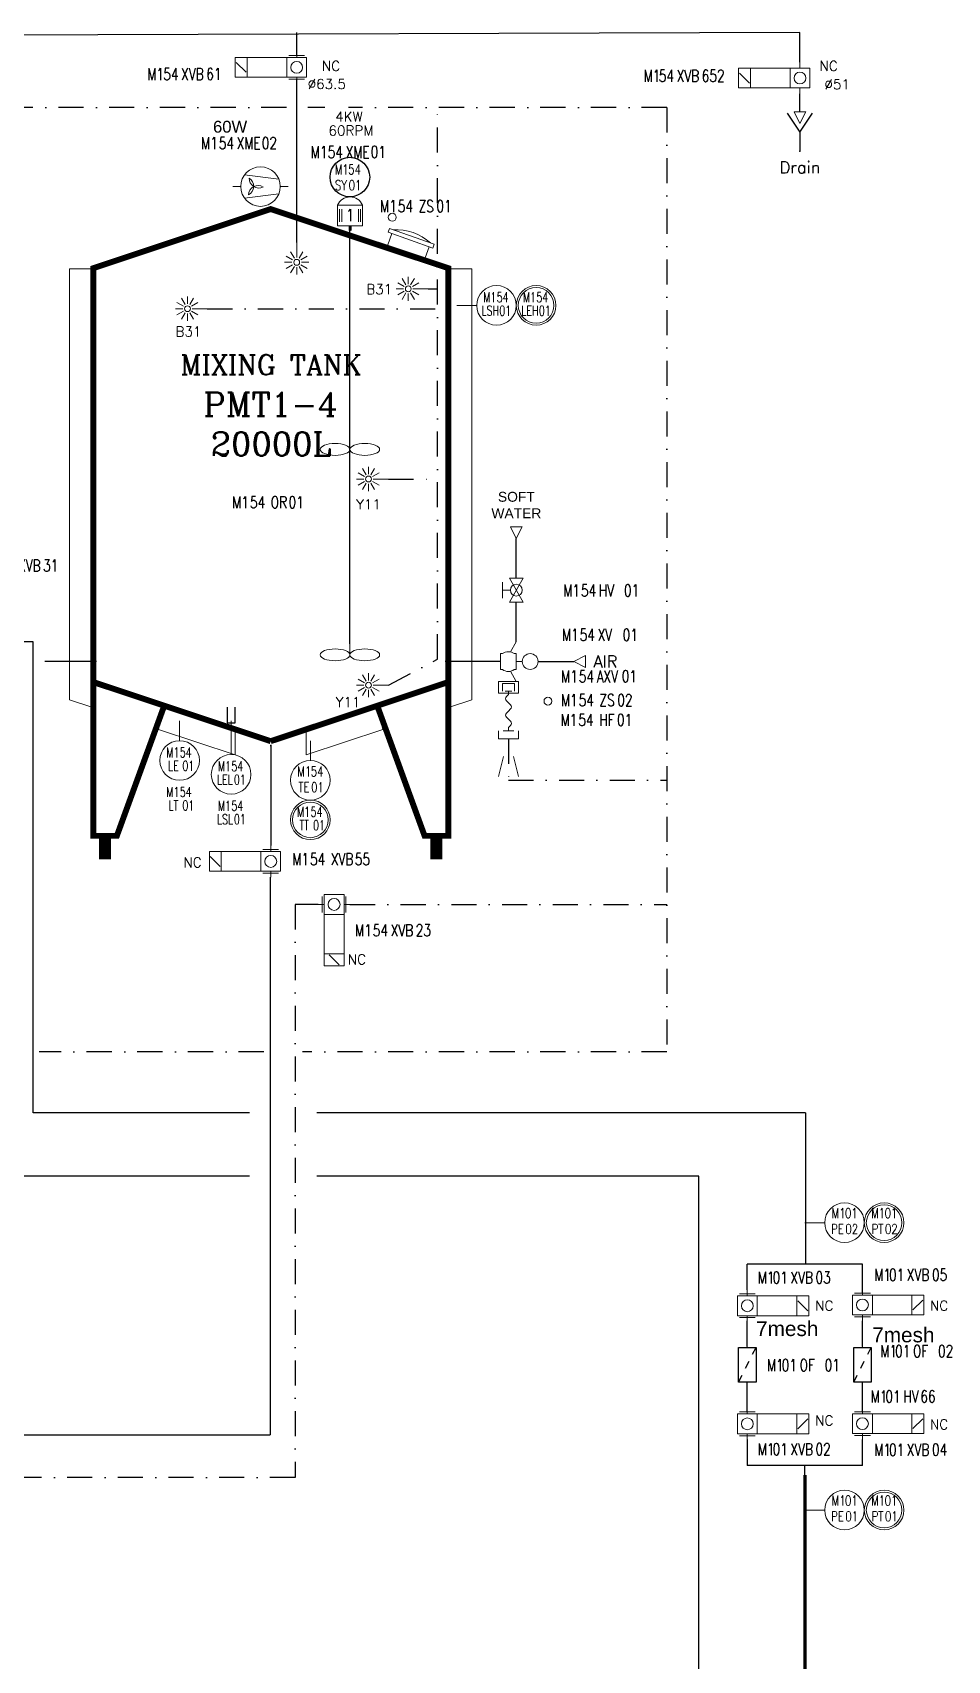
# Model space of a CAD drawing. Header units: inches. Extents: x 10153 to 11620, y 22178 to 23140.
# Drawn here: x 11130.3 to 11361.2, y 22624.1 to 23035.4 of the extents above; entities that cross this region are included whole.
import ezdxf
from ezdxf.enums import TextEntityAlignment as Align

# ---------------------------------------------------------------- set-up
doc = ezdxf.new("R2010")
doc.units = ezdxf.units.IN
doc.header["$MEASUREMENT"] = 0
doc.linetypes.add('DASHDOT2', pattern=[12.7, 6.35, -3.175, 0, -3.175])
doc.linetypes.add('DASHED2', pattern=[9.525, 6.35, -3.175])
for name, color, linetype in [('14 Pipe Water Cold', 142, 'Continuous'), ('CUVERIE', 7, 'Continuous'), ('DIAMETRE', 7, 'Continuous'), ('MATERIEL-DIVERS', 7, 'Continuous'), ('POMPES-PROCESS', 7, 'Continuous'), ('REPERES', 7, 'Continuous'), ('techn-data', 7, 'Continuous'), ('TEXTE', 7, 'Continuous'), ('TEXTES', 7, 'Continuous'), ('TUYAUTERIE-AIR INSTRUMENT', 3, 'Continuous'), ('TUYAUTERIE-EAU', 5, 'Continuous'), ('TUYAUTERIE-EGOUT', 32, 'Continuous'), ('TUYAUTERIE-NEP', 4, 'DASHDOT2'), ('TXT_FR', 7, 'Continuous'), ('VANNES', 7, 'Continuous')]:
    doc.layers.add(name, color=color, linetype=linetype)
for name, color, linetype, lineweight in [('19 Pipe Process', 30, 'Continuous', 30), ('31 Equipment', 7, 'Continuous', 9), ('33 Instruments Labels', 7, 'Continuous', 9), ('43 TXT English', 7, 'Continuous', 9), ('61 Revision Cloud', 1, 'Continuous', 9), ('Pipe-process', 30, 'Continuous', 70), ('楼板负筋文字', 7, 'Continuous', 18)]:
    doc.layers.add(name, color=color, linetype=linetype, lineweight=lineweight)
doc.layers.get('REPERES').off()
doc.styles.add('ROMANC', font='romanc')
doc.styles.add('ROMANS', font='ROMANS.SHX')
doc.styles.add('ROMANT', font='romant')
doc.styles.get("Standard").update_dxf_attribs({"font": 'arial.ttf'})
doc.dimstyles.get("Standard").update_dxf_attribs({"dimtxt": 0.18, "dimasz": 0.18, "dimexe": 0.18, "dimexo": 0.0625, "dimgap": 0.09, "dimtad": 0, "dimtih": 1, "dimtoh": 1, "dimdec": 4, "dimzin": 0, "dimdsep": 46, "dimtxsty": 'Standard', "dimcen": 0.09, "dimadec": 0, "dimazin": 0, "dimtfac": 1, "dimtdec": 4, "dimtofl": 0, "dimtmove": 0, "dimatfit": 3, "dimfxl": 0, "dimtolj": 1, "dimtzin": 0, "dimarcsym": 0})

# ---------------------------------------------------------------- blocks, each defined once
blk = doc.blocks.new('APV-TNK-GEN-11')
at = {"layer": '31 Equipment', "color": 7}
for points, const_width in [([(-14.94, 21.58), (-21.58, 3.32), (-24.9, 3.32), (-24.9, 83), (0, 91.3), (24.9, 83), (24.9, 3.32), (21.58, 3.32), (14.94, 21.58)], 0.83), ([(-24.9, 24.9), (0, 16.6)], 0.83), ([(24.9, 24.9), (0, 16.6)], 0.83), ([(-23.24, 3.32), (-23.24, 0)], 1.66), ([(23.24, 3.32), (23.24, 0)], 1.66)]:
    blk.add_lwpolyline(points, dxfattribs=dict(at, const_width=const_width))
at = {"layer": '31 Equipment', "ltscale": 38}
blk.add_point((0, 16), dxfattribs=at)
blk = doc.blocks.new('APV-TNK-INSULAT-12')
at = {"layer": '31 Equipment', "color": 7}
for p, q in [((-24.95, 67), (-28.22, 67)), ((-28.22, 67), (-28.22, 6.51)), ((24.95, 67), (28.22, 67)), ((28.22, 67), (28.22, 6.51)), ((-28.22, 6.51), (-24.95, 5.42)), ((28.22, 6.51), (24.95, 5.42)), ((-15.74, 2.35), (-4.98, -1.24)), ((15.74, 2.35), (4.98, -1.24)), ((-4.98, -1.24), (-4.98, 2.26)), ((4.98, -1.24), (4.98, 2.26))]:
    blk.add_line(p, q, dxfattribs=at)
at = {"layer": '31 Equipment'}
for p, q in [((-24.95, 5.42), (-24.95, 67)), ((24.95, 5.42), (24.95, 67)), ((-15.74, 2.35), (-14.94, 5.58)), ((-14.94, 5.58), (-4.98, 2.26)), ((14.94, 5.58), (4.98, 2.26)), ((15.74, 2.35), (14.94, 5.58))]:
    blk.add_line(p, q, dxfattribs=at)
at = {"layer": '31 Equipment', "ltscale": 38}
blk.add_point((0, 0), dxfattribs=at)
blk = doc.blocks.new('APV-INS-M-L-LE1')
at = {"layer": '31 Equipment', "color": 7}
blk.add_line((0, -5), (0, -10), dxfattribs=at)
blk.add_circle((0, 0), 5, dxfattribs=at)
blk = doc.blocks.new('APV-INS-F-L-LS')
at = {"layer": '31 Equipment'}
for radius in [5, 4.5]:
    blk.add_circle((0, 0), radius, dxfattribs=at)
at = {"layer": '33 Instruments Labels', "style": 'ROMANS', "width": 0.8}
blk.add_attdef('LS?', text='', height=3, dxfattribs=at).set_placement((0, 0), align=Align.MIDDLE)
blk = doc.blocks.new('APV-TNK-ACC-MANHOLE-1')
at = {"layer": '31 Equipment'}
for p, q in [((-6, 3), (-6, 4)), ((-6, 4), (6, 4)), ((-6, 3), (6, 3)), ((-5, 0), (-5, 3)), ((5, 3), (5, 0)), ((6, 3), (6, 4))]:
    blk.add_line(p, q, dxfattribs=at)
blk.add_arc((0, -8), 13, 67.3801, 112.6199, dxfattribs=at)
blk = doc.blocks.new('APV-INS-POS-GEN-1')
at = {"layer": '31 Equipment', "color": 5}
blk.add_circle((0, 0), 1, dxfattribs=at)
blk = doc.blocks.new('APV-FTG-CONX-QUICK-1')
at = {"layer": '31 Equipment'}
for p, q in [((-0.5, 2.5), (2.5, 2.5)), ((-0.5, -2.5), (-0.5, 2.5)), ((0, 1.5), (2, 1.5)), ((0, 0.83), (0, -0.83)), ((2, 1.5), (2, -1.5)), ((2.5, 2.5), (2.5, -2.5)), ((2.5, -2.5), (-0.5, -2.5)), ((0, -0.83), (0, -0.83)), ((2, -1.5), (0, -1.5))]:
    blk.add_line(p, q, dxfattribs=at)
blk = doc.blocks.new('APV-FTG-CONX-HOSE-1')
at = {"layer": '31 Equipment'}
for p, q in [((-4.17, 0), (-5, 0)), ((4.17, 0), (5, 0))]:
    blk.add_line(p, q, dxfattribs=at)
for points in [[(-4.17, 0), (-3.63, 0.5), (-3.42, 0.71), (-3.13, 0.79), (-2.83, 0.71), (-2.58, 0.5), (-1.54, -0.5), (-1.33, -0.71), (-1.04, -0.79), (-0.75, -0.71), (-0.5, -0.5), (0, 0)], [(0, 0), (0.54, 0.5), (0.75, 0.71), (1.04, 0.79), (1.33, 0.71), (1.58, 0.5), (2.62, -0.5), (2.83, -0.71), (3.12, -0.79), (3.42, -0.71), (3.67, -0.5), (4.17, 0)]]:
    blk.add_lwpolyline(points, dxfattribs=at)
blk = doc.blocks.new('APV-FTG-CONX-SCREWED-1')
at = {"layer": '31 Equipment'}
for p, q in [((0, 2.5), (2, 2.5)), ((0, 1.33), (0, -1.33)), ((2, 2.5), (2, -2.5)), ((0, -1.33), (0, -1.33)), ((2, -2.5), (0, -2.5))]:
    blk.add_line(p, q, dxfattribs=at)
blk = doc.blocks.new('APV-FCE-GEN-REDCON-1')
at = {"layer": '31 Equipment', "color": 7}
for p, q in [((-2.5, 2.5), (2.5, 1.25)), ((2.5, 1.25), (2.5, 1.25)), ((2.5, -1.25), (-2.5, -2.5))]:
    blk.add_line(p, q, dxfattribs=at)
blk = doc.blocks.new('APV-SIGN-ARW-FLOW-1')
at = {"layer": '31 Equipment'}
for p, q in [((-1.5, -1.5), (-1.5, 1.5)), ((-1.5, 1.5), (1.5, 0)), ((1.5, 0), (-1.5, -1.5))]:
    blk.add_line(p, q, dxfattribs=at)
blk = doc.blocks.new('APV-TNK-ACC-AGIT-1')
at = {"layer": '31 Equipment'}
blk.add_line((0, 0), (0, -8), dxfattribs=at)
for centre in [(-2.5, -8), (2.5, -8)]:
    blk.add_ellipse(centre, major_axis=(-2.5, 0), ratio=0.4, dxfattribs=at)
blk = doc.blocks.new('APV-TNK-ACC-MOT-1')
at = {"layer": '31 Equipment', "color": 7}
for p, q in [((3.15, 6.4), (-3.15, 6.4)), ((-3.15, 6.4), (-3.15, 1.15)), ((-2.64, 5.35), (-2.64, 2.2)), ((-2.1, 5.35), (-2.1, 2.2)), ((2.1, 5.35), (2.1, 2.2)), ((2.66, 5.35), (2.66, 2.2)), ((3.15, 1.15), (3.15, 6.4)), ((-3.15, 1.15), (3.15, 1.15))]:
    blk.add_line(p, q, dxfattribs=at)
blk.add_arc((0, 5.09), 3.41, 22.6199, 157.3801, dxfattribs=at)
at = {"layer": '31 Equipment', "ltscale": 38}
blk.add_point((0, 0), dxfattribs=at)
at = {"layer": '31 Equipment', "color": 7}
blk.add_trace([(-0.39, 0), (0.39, 0), (-0.39, 1.15), (0.39, 1.15)], dxfattribs=at)
at = {"layer": '31 Equipment', "style": 'ROMANT', "width": 0.8}
blk.add_text('1', height=3, dxfattribs=at).set_placement((0, 3.89), align=Align.MIDDLE)
blk = doc.blocks.new('INSTR-M-L-SY')
at = {"layer": 'MATERIEL-DIVERS', "color": 7}
blk.add_circle((0, 0), 5, dxfattribs=at)
blk = doc.blocks.new('APV-VLV-BFLY-SVS-3')
at = {"layer": '31 Equipment', "ltscale": 38}
for p, q in [((1.25, 15.25), (-1.25, 12.75)), ((-2.5, 0), (-4, 0)), ((2.5, 2.5), (-2.5, 2.5)), ((-2.5, 2.5), (-2.5, -2.5)), ((2.5, -2.5), (2.5, 2.5)), ((2.5, 0), (4, 0)), ((-2.5, -2.5), (2.5, -2.5))]:
    blk.add_line(p, q, dxfattribs=at)
at = {"layer": '31 Equipment'}
for p, q in [((-3, 2), (-3, -2)), ((3, -2), (3, 2))]:
    blk.add_line(p, q, dxfattribs=at)
at = {"layer": '31 Equipment', "ltscale": 38}
for points in [[(-2.5, 12.5), (2.5, 12.5), (2.5, 15.5), (-2.5, 15.5)], [(-2.5, 2.5), (2.5, 2.5), (2.5, 12.5), (-2.5, 12.5)]]:
    blk.add_lwpolyline(points, close=True, dxfattribs=at)
blk.add_circle((0, 0), 1.5, dxfattribs=at)
blk = doc.blocks.new('APV-TNK-ACC-SPRAYBALL-1')
at = {"layer": '31 Equipment'}
for p, q in [((0, -3.81), (0, 0)), ((-1.03, -4.4), (-2.65, -3.47)), ((-0.6, -3.97), (-1.53, -2.35)), ((0.6, -3.97), (1.53, -2.35)), ((1.03, -4.4), (2.65, -3.47)), ((-1.19, -5), (-3.05, -5)), ((-1.03, -5.6), (-2.65, -6.53)), ((-0.6, -6.03), (-1.53, -7.65)), ((0, -6.19), (0, -8.05)), ((0.6, -6.03), (1.53, -7.65)), ((1.03, -5.6), (2.65, -6.53)), ((1.19, -5), (3.05, -5))]:
    blk.add_line(p, q, dxfattribs=at)
blk.add_circle((0, -5), 0.738, dxfattribs=at)
blk = doc.blocks.new('PSTR')
at = {"color": 7}
for p, q in [((3, 1.5), (-3, 1.5)), ((-3, 1.5), (-3, -1.5)), ((-0.6, -0.3), (0.6, 0.3)), ((1.8, 0.9), (3, 1.5)), ((3, -1.5), (3, 1.5)), ((-3, -1.5), (-1.8, -0.9)), ((-3, -1.5), (3, -1.5))]:
    blk.add_line(p, q, dxfattribs=at)
at = {"color": 7, "extrusion": (-1, 0, 0)}
blk.add_point((-3, 0), dxfattribs=at)
at = {"color": 7, "extrusion": (1, 0, 0)}
blk.add_point((3, 0), dxfattribs=at)
blk = doc.blocks.new('APV-INS-M-L-PE')
at = {"layer": '31 Equipment', "color": 7}
blk.add_line((0, -5), (0, -10), dxfattribs=at)
blk.add_circle((0, 0), 5, dxfattribs=at)
at = {"layer": '33 Instruments Labels', "style": 'ROMANS', "width": 0.8, "flags": 8}
blk.add_attdef('PE', text='', height=3, dxfattribs=at).set_placement((0, 0), align=Align.MIDDLE)
blk = doc.blocks.new('APV-INS-F-L-PT')
at = {"layer": '31 Equipment'}
for radius in [5, 4.5]:
    blk.add_circle((0, 0), radius, dxfattribs=at)
blk = doc.blocks.new('REPINS2')
at = {"layer": 'TEXTES', "style": 'ROMANS', "width": 0.7}
for tag, p in [('ZONE', (-3.35, 0.8)), ('SOUSZONE', (0.05, 0.8)), ('NUM', (0.7, -2.6))]:
    blk.add_attdef(tag, p, '', height=2.5, dxfattribs=at)
blk.add_attdef('ELEMENT', text='', height=2.5, dxfattribs=at).set_placement((-1.56, -2.59), align=Align.CENTER)
blk = doc.blocks.new('REPNORM')
at = {"layer": 'TEXTES', "style": 'ROMANS', "width": 0.75}
for tag, p in [('ZONE', (-9.75, -1.25)), ('SOUSZONE', (-5.25, -1.25)), ('ELEMENT', (0, -1.25)), ('NUM', (4.5, -1.25))]:
    blk.add_attdef(tag, p, '', height=3, dxfattribs=at)
blk = doc.blocks.new('REPNORM1')
at = {"layer": 'TEXTES', "style": 'ROMANS', "width": 0.75}
for tag, p in [('ZONE', (-9.75, -1.25)), ('SOUSZONE', (-5.25, -1.25)), ('ELEMENT', (-0.75, -1.25)), ('NUM', (5.59, -1.22))]:
    blk.add_attdef(tag, p, '', height=3, dxfattribs=at)
blk = doc.blocks.new('APV-INS-M-L-LE2')
at = {"layer": '31 Equipment', "color": 7}
blk.add_line((5, 0), (13, 0), dxfattribs=at)
at = {"layer": '31 Equipment', "lineweight": 25}
blk.add_lwpolyline([(17, 1), (13, 1), (13, 0), (13, -1), (17, -1)], dxfattribs=at)
at = {"layer": '31 Equipment', "color": 7}
blk.add_circle((0, 0), 5, dxfattribs=at)
at = {"layer": '33 Instruments Labels', "style": 'ROMANS', "width": 0.8}
blk.add_attdef('LE?', text='', height=3, dxfattribs=at).set_placement((0, 0), align=Align.MIDDLE)
blk = doc.blocks.new('APV-INS-M-L-TE')
at = {"layer": '31 Equipment', "color": 7}
blk.add_line((0, -5), (0, -10), dxfattribs=at)
blk.add_circle((0, 0), 5, dxfattribs=at)
at = {"layer": '33 Instruments Labels', "style": 'ROMANS', "width": 0.8, "flags": 8}
blk.add_attdef('TE', text='', height=3, dxfattribs=at).set_placement((0, 0), align=Align.MIDDLE)
blk = doc.blocks.new('APV-INS-F-L-TT')
at = {"layer": '31 Equipment'}
for radius in [5, 4.5]:
    blk.add_circle((0, 0), radius, dxfattribs=at)
blk = doc.blocks.new('REPINS')
at = {"layer": 'TEXTES', "style": 'ROMANS', "width": 0.75}
for tag, p in [('ZONE', (-3.3, 1)), ('SOUSZONE', (0.1, 1)), ('NUM', (0.2, -3))]:
    blk.add_attdef(tag, p, '', height=2.5, dxfattribs=at)
blk.add_attdef('ELEMENT', text='', height=2.5, dxfattribs=at).set_placement((-0.2, -3), align=Align.RIGHT)
blk = doc.blocks.new('APV-PMP-GEN-FAN-1')
at = {"layer": '31 Equipment', "ltscale": 38}
for p, q in [((-5, 0), (-7, 0)), ((5, 0), (7, 0))]:
    blk.add_line(p, q, dxfattribs=at)
at = {"layer": '31 Equipment', "color": 7}
for p, q in [((4.62, 1.91), (-4.01, 2.99)), ((-3.44, 2.92), (-3.44, 2.92)), ((-4.03, -2.96), (4.65, -1.85))]:
    blk.add_line(p, q, dxfattribs=at)
blk.add_circle((0, 0), 5, dxfattribs=at)
for centre, radius, start, end in [((-4.14, 0.04), 2.42, 297.7105, 59.0333), ((-0.6, -2.14), 2.41, 57.3705, 179.0726), ((-0.42, 2.11), 2.48, 179.801, 296.7761)]:
    blk.add_arc(centre, radius, start, end, dxfattribs=at)
blk = doc.blocks.new('*D98')
at = {"color": 0, "linetype": 'ByBlock', "lineweight": -2, "transparency": 16777216}
for start, end in [(298.8475, 326.5251), (330.5717, 358.2929)]:
    blk.add_arc((-600, 4), 6.04, start, end, dxfattribs=at)
at = {"color": 0, "transparency": 16777216}
for points in [[(-594, 4), (-594, 4), (-594, 4)], [(-597, -1), (-597, -1), (-597, -1)]]:
    blk.add_solid(points, dxfattribs=at)
at = {"layer": 'Defpoints', "color": 0, "transparency": 16777216}
for p in [(-600, 4), (-600, 4), (600, 4), (-596, 0), (-111, -949)]:
    blk.add_point(p, dxfattribs=at)
at = {"color": 0, "transparency": 16777216, "insert": (-595, 1), "char_height": 0.18, "attachment_point": 5}
blk.add_mtext('\\A1;63°', dxfattribs=at)
blk = doc.blocks.new('EGOUT')
at = {"color": 7}
for p, q in [((-3.2, 9.61), (0, 4.81)), ((0, 4.81), (3.2, 9.61)), ((0, 4.81), (0, 0))]:
    blk.add_line(p, q, dxfattribs=at)
at = {"color": 7, "extrusion": (0, -1, 0)}
blk.add_point((0, 0), dxfattribs=at)
at = {"layer": 'POMPES-PROCESS', "style": 'ROMANS'}
blk.add_attdef('EGOUT', text='', height=3, dxfattribs=at).set_placement((0, -4), align=Align.MIDDLE)
blk = doc.blocks.new('APV-VLV-SAMPL-PRD20-2')
at = {"layer": '31 Equipment', "ltscale": 38}
for p, q in [((-2.54, 2.44), (-4, 5)), ((-5.5, 0), (-4, 0)), ((-4, 2), (-3.5, 2)), ((-4, -2), (-4, 2)), ((-0.5, 2), (0, 2)), ((0, -2), (0, 2)), ((0, -2), (0, 2)), ((-4, -2), (-3.5, -2)), ((-2.54, -2.44), (-4, -5)), ((-0.5, -2), (0, -2))]:
    blk.add_line(p, q, dxfattribs=at)
at = {"layer": '31 Equipment'}
blk.add_circle((-7.5, 0), 2, dxfattribs=at)
at = {"layer": '31 Equipment', "ltscale": 38}
for start, end in [(53.1301, 126.8699), (233.1301, 306.8699)]:
    blk.add_arc((-2, 0), 2.5, start, end, dxfattribs=at)
blk = doc.blocks.new('APV-VLVM-BALL-KHV+MF-1')
at = {"layer": '31 Equipment', "ltscale": 38}
for p, q in [((-3, 0), (-4, 0)), ((3, 0), (4, 0))]:
    blk.add_line(p, q, dxfattribs=at)
at = {"layer": '31 Equipment'}
for p, q in [((-3, 1.734), (-3, -1.734)), ((-3, -1.734), (3, 1.734)), ((3, -1.734), (-3, 1.734)), ((-2, 3.5), (2, 3.5)), ((0, 1.5), (0, 3.5)), ((3, 1.734), (3, -1.734))]:
    blk.add_line(p, q, dxfattribs=at)
blk.add_circle((0, 0), 1.5, dxfattribs=at)
blk = doc.blocks.new('A$C08E52F18')
at = {"layer": '31 Equipment', "ltscale": 38}
for p, q in [((0.25, 5.25), (2.75, 2.75)), ((18, 6.5), (13, 6.5)), ((13, 6.5), (13, 1.5)), ((15.5, 6.5), (15.5, 8)), ((18, 1.5), (18, 6.5)), ((13, 1.5), (18, 1.5)), ((15.5, 1.5), (15.5, 0))]:
    blk.add_line(p, q, dxfattribs=at)
for points in [[(3, 1.5), (3, 6.5), (0, 6.5), (0, 1.5)], [(13, 1.5), (13, 6.5), (3, 6.5), (3, 1.5)]]:
    blk.add_lwpolyline(points, close=True, dxfattribs=at)
blk.add_circle((15.5, 4), 1.5, dxfattribs=at)
blk = doc.blocks.new('A$C66546700')
dim = blk.add_angular_dim_2l(base=(-595.50367, -0.03523), line1=((-111.27, -949.40287), (-600, 4)), line2=((-600, 4), (600, 4)), dimstyle='Standard', override={"dimfxl": 250, "dimfxlon": 1, "dimarcsym": 1})
dim.commit()
dim.dimension.update_dxf_attribs({"geometry": '*D98', "text_midpoint": (-594.84489, 0.84963)})
blk = doc.blocks.new('A$C65C80DE7')
at = {"layer": '楼板负筋文字', "color": 1}
blk.add_blockref('A$C66546700', (1352, 1562), dxfattribs=at)

msp = doc.modelspace()

# ---------------------------------------------------------------- linework, layer by layer
at = {"layer": '14 Pipe Water Cold'}
for p, q in [((11252.38, 22897.55), (11252.38, 22907.58)), ((11252.38, 22881.51), (11252.38, 22891.55))]:
    msp.add_line(p, q, dxfattribs=at)
at = {"layer": '19 Pipe Process'}
for p, q in [((11130.38, 22881.51), (11126.38, 22881.51)), ((11130.38, 22762.5), (11130.38, 22881.51)), ((11146.38, 22876.51), (11133.38, 22876.51)), ((11248.38, 22876.51), (11234.38, 22876.51)), ((11190.38, 22855.51), (11190.38, 22830.01)), ((11190.27, 22822.01), (11190.27, 22681.13)), ((11184.99, 22762.5), (11130.38, 22762.5)), ((11325.42, 22762.5), (11202.04, 22762.5)), ((11325.42, 22762.5), (11325.42, 22724.23)), ((11325.42, 22757.5), (11325.42, 22742.62)), ((11184.99, 22746.51), (11110.38, 22746.51)), ((11298.5, 22746.51), (11202.04, 22746.51)), ((11298.5, 22572), (11298.5, 22746.51)), ((11310.71, 22717.73), (11310.71, 22724.23)), ((11339.78, 22724.23), (11310.71, 22724.23)), ((11339.78, 22716.91), (11339.78, 22724.23)), ((11310.71, 22703.41), (11310.71, 22709.91)), ((11339.78, 22703.41), (11339.78, 22709.91)), ((11310.71, 22686.91), (11310.71, 22694.41)), ((11339.78, 22686.91), (11339.78, 22694.41)), ((10670.38, 22681.13), (11190.27, 22681.13)), ((11310.71, 22679.91), (11310.71, 22673.41)), ((11339.78, 22673.41), (11339.78, 22679.91)), ((11339.78, 22673.41), (11310.71, 22673.41)), ((11325.25, 22650.83), (11325.25, 22673.41))]:
    msp.add_line(p, q, dxfattribs=at)
at = {"layer": '31 Equipment'}
msp.add_line((11180.38, 22854.51), (11180.38, 22861.51), dxfattribs=at)
at = {"layer": 'MATERIEL-DIVERS'}
msp.add_line((11210.38, 22881.01), (11210.38, 22985.51), dxfattribs=at)
at = {"layer": 'Pipe-process'}
msp.add_line((11325.25, 22670.93), (11325.25, 22570.11), dxfattribs=at)
at = {"layer": 'TUYAUTERIE-AIR INSTRUMENT'}
msp.add_line((11257.88, 22876.51), (11266.88, 22876.51), dxfattribs=at)
at = {"layer": 'TUYAUTERIE-EAU'}
for p, q in [((11324, 23035.45), (10908.53, 23034.15)), ((11196.94, 23029.65), (11196.94, 23035.45)), ((11324, 23027.95), (11324, 23035.45)), ((11196.94, 22982.39), (11196.94, 23023.65))]:
    msp.add_line(p, q, dxfattribs=at)
at = {"layer": 'TUYAUTERIE-EGOUT'}
msp.add_line((11324, 23015.45), (11324, 23019.95), dxfattribs=at)
at = {"layer": 'TUYAUTERIE-NEP'}
for p, q in [((11194.34, 23016.51), (11075.38, 23016.51)), ((11204, 23016.51), (11199.78, 23016.51)), ((11290.38, 23016.51), (11210, 23016.51)), ((11232.46, 22877.1), (11232.46, 23016.51)), ((11290.38, 23016.51), (11290.38, 22777.86)), ((11230.11, 22970.68), (11232.46, 22970.68)), ((11174.36, 22965.67), (11232.46, 22965.67)), ((11220.08, 22922.64), (11232.46, 22922.64)), ((11220.08, 22870.55), (11232.46, 22877.1)), ((11250.41, 22857.01), (11250.41, 22846.51)), ((11250.38, 22846.51), (11290.38, 22846.51)), ((11202.38, 22815.14), (11196.51, 22815.14)), ((11196.51, 22815.14), (11196.51, 22670.32)), ((11210.38, 22815.14), (11290.38, 22815.14)), ((11188.63, 22777.86), (11131.89, 22777.86)), ((11290.38, 22777.86), (11198.43, 22777.86)), ((11196.51, 22670.32), (10660.38, 22670.32))]:
    msp.add_line(p, q, dxfattribs=at)

# ---------------------------------------------------------------- block references
at = {"layer": '31 Equipment'}
for name, p, rotation in [('APV-SIGN-ARW-FLOW-1', (11252.38, 22909.08), 269.9999999999997), ('APV-VLVM-BALL-KHV+MF-1', (11252.38, 22894.55), 89.99999999999991)]:
    msp.add_blockref(name, p, dxfattribs=dict(at, rotation=rotation))
at = {"layer": '31 Equipment', "xscale": -1}
msp.add_blockref('APV-VLV-SAMPL-PRD20-2', (11248.38, 22876.51), dxfattribs=at)
at = {"layer": '33 Instruments Labels'}
for name, p in [('INSTR-M-L-SY', (11210.36, 22998.93)), ('APV-INS-F-L-PT', (11345.25, 22734.73)), ('APV-INS-F-L-PT', (11345.25, 22662.12))]:
    msp.add_blockref(name, p, dxfattribs=at)
at = {"layer": '33 Instruments Labels', "xscale": -1}
for name, p in [('APV-INS-POS-GEN-1', (11221.06, 22988.78)), ('APV-TNK-ACC-SPRAYBALL-1', (11196.94, 22982.39)), ('APV-INS-F-L-LS', (11257.38, 22966.51)), ('APV-INS-POS-GEN-1', (11260.38, 22866.51))]:
    msp.add_blockref(name, p, dxfattribs=at)
at = {"layer": '33 Instruments Labels', "xscale": -1, "rotation": 270}
for name, p in [('APV-TNK-ACC-SPRAYBALL-1', (11230.11, 22970.68)), ('APV-TNK-ACC-SPRAYBALL-1', (11174.36, 22965.67)), ('APV-INS-M-L-LE1', (11247.38, 22966.51)), ('APV-TNK-ACC-SPRAYBALL-1', (11220.08, 22922.64)), ('APV-TNK-ACC-SPRAYBALL-1', (11220.08, 22870.55)), ('APV-INS-M-L-PE', (11335.25, 22734.73)), ('APV-INS-M-L-PE', (11335.25, 22662.12))]:
    msp.add_blockref(name, p, dxfattribs=at)
at = {"layer": '33 Instruments Labels', "yscale": 1.5, "zscale": 1.5}
for p, xscale in [((11210.38, 22942.12), 1.5), ((11210.38, 22890.21), -1.5)]:
    msp.add_blockref('APV-TNK-ACC-AGIT-1', p, dxfattribs=dict(at, xscale=xscale))
at = {"layer": '33 Instruments Labels', "rotation": 90}
msp.add_blockref('APV-INS-M-L-LE2', (11180.38, 22848.01), dxfattribs=at)
at = {"layer": '33 Instruments Labels'}
for name, p, values in [('REPINS2', (11167.38, 22851.51), {'ZONE': 'M1', 'SOUSZONE': '54', 'NUM': '01', 'ELEMENT': 'LE'}), ('REPINS', (11200.38, 22846.51), {'ZONE': 'M1', 'SOUSZONE': '54', 'ELEMENT': 'TE', 'NUM': '01'}), ('REPINS2', (11167.38, 22841.51), {'ZONE': 'M1', 'SOUSZONE': '54', 'NUM': '01', 'ELEMENT': 'LT'}), ('REPINS2', (11200.38, 22836.51), {'ZONE': 'M1', 'SOUSZONE': '54', 'NUM': '01', 'ELEMENT': 'TT'})]:
    msp.add_blockref(name, p, dxfattribs=at).add_auto_attribs(values)
at = {"layer": '61 Revision Cloud', "xscale": -0.03, "yscale": 0.03, "zscale": 0.03}
msp.add_blockref('A$C65C80DE7', (11480.86, 22640.54), dxfattribs=at)
at = {"layer": 'CUVERIE'}
msp.add_blockref('APV-TNK-ACC-MOT-1', (11210.41, 22985.43), dxfattribs=at)
at = {"layer": 'CUVERIE', "xscale": -1.8, "yscale": 1.8, "zscale": 1.8}
for name, p in [('APV-TNK-GEN-11', (11190.38, 22826.51)), ('APV-TNK-INSULAT-12', (11190.38, 22855.15))]:
    msp.add_blockref(name, p, dxfattribs=at)
at = {"layer": 'CUVERIE', "xscale": -1, "rotation": 340.6180997303045}
msp.add_blockref('APV-TNK-ACC-MANHOLE-1', (11224.66, 22980.17), dxfattribs=at)
at = {"layer": 'MATERIEL-DIVERS'}
msp.add_blockref('EGOUT', (11324, 23005.45), dxfattribs=at).add_auto_attribs({'EGOUT': 'Drain'})
at = {"layer": 'MATERIEL-DIVERS', "rotation": 270}
msp.add_blockref('APV-SIGN-ARW-FLOW-1', (11324, 23013.95), dxfattribs=at)
at = {"layer": 'MATERIEL-DIVERS'}
msp.add_blockref('APV-PMP-GEN-FAN-1', (11187.8, 22996.53), dxfattribs=at)
at = {"layer": 'MATERIEL-DIVERS', "xscale": -1}
for name, p, rotation in [('APV-FTG-CONX-QUICK-1', (11250.41, 22869.01), 270), ('APV-FTG-CONX-HOSE-1', (11250.41, 22864.01), 270), ('APV-FTG-CONX-SCREWED-1', (11250.41, 22859.01), 90), ('APV-FCE-GEN-REDCON-1', (11250.41, 22850.01), 270)]:
    msp.add_blockref(name, p, dxfattribs=dict(at, rotation=rotation))
at = {"layer": 'MATERIEL-DIVERS', "linetype": 'DASHED2', "xscale": -1.469999999999999, "yscale": 1.469999999999999, "zscale": 1.469999999999999, "rotation": 270}
for p in [(11310.71, 22698.82), (11339.78, 22698.82)]:
    msp.add_blockref('PSTR', p, dxfattribs=at)
at = {"layer": 'REPERES'}
ref = msp.add_blockref('REPNORM1', (11168.51, 23024.69), dxfattribs=at)
ref.add_attrib('ZONE', 'M1 ', (11159.18, 23023.44), dxfattribs={"layer": 'TEXTES', "height": 3, "style": 'ROMANS', "width": 0.75})
ref.add_attrib('SOUSZONE', '54', (11163.26, 23023.44), dxfattribs={"layer": 'TEXTES', "height": 3, "style": 'ROMANS', "width": 0.75})
ref.add_attrib('ELEMENT', 'XVB', (11167.76, 23023.44), dxfattribs={"layer": 'TEXTES', "height": 3, "style": 'ROMANS', "width": 0.75})
ref.add_attrib('NUM', '61', (11174.09, 23023.47), dxfattribs={"layer": 'TEXTES', "height": 3, "style": 'ROMANS', "width": 0.75})
ref = msp.add_blockref('REPNORM1', (11293.6, 23024.25), dxfattribs=at)
ref.add_attrib('ZONE', 'M1 ', (11284.49, 23023), dxfattribs={"layer": 'TEXTES', "height": 3, "style": 'ROMANS', "width": 0.75})
ref.add_attrib('SOUSZONE', '54', (11288.35, 23023), dxfattribs={"layer": 'TEXTES', "height": 3, "style": 'ROMANS', "width": 0.75})
ref.add_attrib('ELEMENT', 'XVB', (11292.86, 23023), dxfattribs={"layer": 'TEXTES', "height": 3, "style": 'ROMANS', "width": 0.75})
ref.add_attrib('NUM', '652', (11299.19, 23023.03), dxfattribs={"layer": 'TEXTES', "height": 3, "style": 'ROMANS', "width": 0.75})
for name, p, values in [('REPNORM1', (11182.52, 23007.25), {'ZONE': 'M1', 'SOUSZONE': '54', 'ELEMENT': 'XME', 'NUM': '02'}), ('REPINS', (11209.84, 22998.61), {'ZONE': 'M1 ', 'SOUSZONE': '54', 'ELEMENT': 'SY', 'NUM': '01'}), ('REPNORM', (11227.71, 22991.32), {'ZONE': 'M1 ', 'SOUSZONE': '54', 'ELEMENT': 'ZS', 'NUM': '01'}), ('REPINS2', (11247.38, 22966.51), {'ZONE': 'M1 ', 'SOUSZONE': '54', 'NUM': '01', 'ELEMENT': 'LSH'}), ('REPINS2', (11257.38, 22966.51), {'ZONE': 'M1 ', 'SOUSZONE': '54', 'NUM': '01', 'ELEMENT': 'LEH'}), ('REPNORM', (11190.38, 22916.51), {'ZONE': 'M1 ', 'SOUSZONE': '54', 'ELEMENT': 'OR', 'NUM': '01'}), ('REPNORM1', (11273.96, 22894.21), {'ZONE': 'M1 ', 'SOUSZONE': '54', 'ELEMENT': 'HV', 'NUM': '01'}), ('REPNORM1', (11273.64, 22883.01), {'ZONE': 'M1 ', 'SOUSZONE': '54', 'ELEMENT': 'XV', 'NUM': '01'}), ('REPNORM1', (11273.41, 22872.51), {'ZONE': 'M1 ', 'SOUSZONE': '54', 'ELEMENT': 'AXV', 'NUM': '01'}), ('REPNORM', (11273.38, 22866.51), {'ZONE': 'M1 ', 'SOUSZONE': '54', 'ELEMENT': 'ZS', 'NUM': '02'}), ('REPNORM', (11273.3, 22861.51), {'ZONE': 'M1 ', 'SOUSZONE': '54', 'ELEMENT': 'HF', 'NUM': '01'}), ('REPINS2', (11180.38, 22848.01), {'ZONE': 'M1 ', 'SOUSZONE': '54', 'NUM': '01', 'ELEMENT': 'LEL'}), ('REPINS2', (11180.38, 22838.01), {'ZONE': 'M1 ', 'SOUSZONE': '54', 'NUM': '01', 'ELEMENT': 'LSL'}), ('REPNORM', (11205.56, 22826.34), {'ZONE': 'M1 ', 'SOUSZONE': '54', 'ELEMENT': 'XVB', 'NUM': ' 55'}), ('REPNORM1', (11221.4, 22808.35), {'ZONE': 'M1 ', 'SOUSZONE': '54', 'ELEMENT': 'XVB', 'NUM': '23'}), ('REPINS', (11335.27, 22734.88), {'ZONE': 'M1 ', 'SOUSZONE': '01', 'ELEMENT': 'PE', 'NUM': '02'}), ('REPINS', (11345.27, 22734.88), {'ZONE': 'M1 ', 'SOUSZONE': '01', 'ELEMENT': 'PT', 'NUM': '02'}), ('REPINS', (11335.27, 22662.27), {'ZONE': 'M1 ', 'SOUSZONE': '01', 'ELEMENT': 'PE', 'NUM': '01'}), ('REPINS', (11345.27, 22662.27), {'ZONE': 'M1 ', 'SOUSZONE': '01', 'ELEMENT': 'PT', 'NUM': '01'})]:
    msp.add_blockref(name, p, dxfattribs=at).add_auto_attribs(values)
ref = msp.add_blockref('REPNORM1', (11210.02, 23005), dxfattribs=at)
ref.add_attrib('ZONE', 'M1 ', (11200.47, 23003.75), dxfattribs={"layer": 'TEXTES', "height": 3, "style": 'ROMANS', "width": 0.75})
ref.add_attrib('SOUSZONE', '54', (11204.77, 23003.75), dxfattribs={"layer": 'TEXTES', "height": 3, "style": 'ROMANS', "width": 0.75})
ref.add_attrib('ELEMENT', 'XME', (11209.27, 23003.75), dxfattribs={"layer": 'TEXTES', "height": 3, "style": 'ROMANS', "width": 0.75})
ref.add_attrib('NUM', '01', (11215.61, 23003.78), dxfattribs={"layer": 'TEXTES', "height": 3, "style": 'ROMANS', "width": 0.75})
ref = msp.add_blockref('REPNORM1', (11127.32, 22900.51), dxfattribs=dict(at, rotation=7.601981207739284e-05))
ref.add_attrib('ZONE', 'M1 ', (11117.86, 22899.26), dxfattribs={"layer": 'TEXTES', "height": 3, "rotation": 0.0001, "style": 'ROMANS', "width": 0.75})
ref.add_attrib('SOUSZONE', '54', (11122.07, 22899.26), dxfattribs={"layer": 'TEXTES', "height": 3, "rotation": 0.0001, "style": 'ROMANS', "width": 0.75})
ref.add_attrib('ELEMENT', 'XVB', (11126.57, 22899.26), dxfattribs={"layer": 'TEXTES', "height": 3, "rotation": 0.0001, "style": 'ROMANS', "width": 0.75})
ref.add_attrib('NUM', '31', (11132.9, 22899.29), dxfattribs={"layer": 'TEXTES', "height": 3, "rotation": 0.0001, "style": 'ROMANS', "width": 0.75})
at = {"layer": 'REPERES', "rotation": 180}
for name, p in [('APV-INS-M-L-LE1', (11167.38, 22851.51)), ('APV-INS-M-L-TE', (11200.38, 22846.51))]:
    msp.add_blockref(name, p, dxfattribs=at)
at = {"layer": 'REPERES'}
msp.add_blockref('APV-INS-F-L-TT', (11200.38, 22836.51), dxfattribs=at)
ref = msp.add_blockref('REPNORM1', (11322.34, 22720.6), dxfattribs=at)
ref.add_attrib('ZONE', 'M1 ', (11313.34, 22719.35), dxfattribs={"layer": 'TEXTES', "height": 3, "style": 'ROMANS', "width": 0.75})
ref.add_attrib('SOUSZONE', '01', (11317.09, 22719.35), dxfattribs={"layer": 'TEXTES', "height": 3, "style": 'ROMANS', "width": 0.75})
ref.add_attrib('ELEMENT', 'XVB', (11321.59, 22719.35), dxfattribs={"layer": 'TEXTES', "height": 3, "style": 'ROMANS', "width": 0.75})
ref.add_attrib('NUM', '03', (11327.92, 22719.38), dxfattribs={"layer": 'TEXTES', "height": 3, "style": 'ROMANS', "width": 0.75})
ref = msp.add_blockref('REPNORM1', (11351.73, 22721.29), dxfattribs=at)
ref.add_attrib('ZONE', 'M1 ', (11342.73, 22720.04), dxfattribs={"layer": 'TEXTES', "height": 3, "style": 'ROMANS', "width": 0.75})
ref.add_attrib('SOUSZONE', '01', (11346.48, 22720.04), dxfattribs={"layer": 'TEXTES', "height": 3, "style": 'ROMANS', "width": 0.75})
ref.add_attrib('ELEMENT', 'XVB', (11350.98, 22720.04), dxfattribs={"layer": 'TEXTES', "height": 3, "style": 'ROMANS', "width": 0.75})
ref.add_attrib('NUM', '05', (11357.32, 22720.07), dxfattribs={"layer": 'TEXTES', "height": 3, "style": 'ROMANS', "width": 0.75})
ref = msp.add_blockref('REPNORM1', (11353.27, 22702.01), dxfattribs=at)
ref.add_attrib('ZONE', 'M1 ', (11344.27, 22700.76), dxfattribs={"layer": 'TEXTES', "height": 3, "style": 'ROMANS', "width": 0.75})
ref.add_attrib('SOUSZONE', '01', (11348.02, 22700.76), dxfattribs={"layer": 'TEXTES', "height": 3, "style": 'ROMANS', "width": 0.75})
ref.add_attrib('ELEMENT', 'OF', (11352.53, 22700.76), dxfattribs={"layer": 'TEXTES', "height": 3, "style": 'ROMANS', "width": 0.75})
ref.add_attrib('NUM', '02', (11358.86, 22700.79), dxfattribs={"layer": 'TEXTES', "height": 3, "style": 'ROMANS', "width": 0.75})
ref = msp.add_blockref('REPNORM1', (11324.63, 22698.47), dxfattribs=at)
ref.add_attrib('ZONE', 'M1 ', (11315.63, 22697.22), dxfattribs={"layer": 'TEXTES', "height": 3, "style": 'ROMANS', "width": 0.75})
ref.add_attrib('SOUSZONE', '01', (11319.38, 22697.22), dxfattribs={"layer": 'TEXTES', "height": 3, "style": 'ROMANS', "width": 0.75})
ref.add_attrib('ELEMENT', 'OF', (11323.89, 22697.22), dxfattribs={"layer": 'TEXTES', "height": 3, "style": 'ROMANS', "width": 0.75})
ref.add_attrib('NUM', '01', (11330.22, 22697.24), dxfattribs={"layer": 'TEXTES', "height": 3, "style": 'ROMANS', "width": 0.75})
ref = msp.add_blockref('REPNORM1', (11350.82, 22690.54), dxfattribs=at)
ref.add_attrib('ZONE', 'M1 ', (11341.82, 22689.29), dxfattribs={"layer": 'TEXTES', "height": 3, "style": 'ROMANS', "width": 0.75})
ref.add_attrib('SOUSZONE', '01', (11345.57, 22689.29), dxfattribs={"layer": 'TEXTES', "height": 3, "style": 'ROMANS', "width": 0.75})
ref.add_attrib('ELEMENT', 'HV', (11350.07, 22689.29), dxfattribs={"layer": 'TEXTES', "height": 3, "style": 'ROMANS', "width": 0.75})
ref.add_attrib('NUM', '66', (11354.39, 22689.32), dxfattribs={"layer": 'TEXTES', "height": 3, "style": 'ROMANS', "width": 0.75})
ref = msp.add_blockref('REPNORM1', (11322.34, 22677.22), dxfattribs=at)
ref.add_attrib('ZONE', 'M1 ', (11313.34, 22675.97), dxfattribs={"layer": 'TEXTES', "height": 3, "style": 'ROMANS', "width": 0.75})
ref.add_attrib('SOUSZONE', '01', (11317.09, 22675.97), dxfattribs={"layer": 'TEXTES', "height": 3, "style": 'ROMANS', "width": 0.75})
ref.add_attrib('ELEMENT', 'XVB', (11321.59, 22675.97), dxfattribs={"layer": 'TEXTES', "height": 3, "style": 'ROMANS', "width": 0.75})
ref.add_attrib('NUM', '02', (11327.92, 22675.99), dxfattribs={"layer": 'TEXTES', "height": 3, "style": 'ROMANS', "width": 0.75})
ref = msp.add_blockref('REPNORM1', (11351.73, 22677.1), dxfattribs=at)
ref.add_attrib('ZONE', 'M1 ', (11342.73, 22675.85), dxfattribs={"layer": 'TEXTES', "height": 3, "style": 'ROMANS', "width": 0.75})
ref.add_attrib('SOUSZONE', '01', (11346.48, 22675.85), dxfattribs={"layer": 'TEXTES', "height": 3, "style": 'ROMANS', "width": 0.75})
ref.add_attrib('ELEMENT', 'XVB', (11350.98, 22675.85), dxfattribs={"layer": 'TEXTES', "height": 3, "style": 'ROMANS', "width": 0.75})
ref.add_attrib('NUM', '04', (11357.32, 22675.88), dxfattribs={"layer": 'TEXTES', "height": 3, "style": 'ROMANS', "width": 0.75})
at = {"layer": 'TUYAUTERIE-NEP'}
msp.add_blockref('A$C08E52F18', (11308.5, 23019.95), dxfattribs=at)
at = {"layer": 'VANNES'}
for name, p, rotation in [('APV-VLV-BFLY-SVS-3', (11196.94, 23026.65), 90), ('APV-SIGN-ARW-FLOW-1', (11268.38, 22876.51), 180), ('APV-VLV-BFLY-SVS-3', (11190.38, 22826.01), 90), ('APV-VLV-BFLY-SVS-3', (11310.71, 22713.73), 270)]:
    msp.add_blockref(name, p, dxfattribs=dict(at, rotation=rotation))
at = {"layer": 'VANNES', "xscale": -1}
for p, rotation in [((11206.38, 22815.14), 180), ((11339.78, 22713.94), 270), ((11310.71, 22683.91), 270), ((11339.78, 22683.94), 270)]:
    msp.add_blockref('APV-VLV-BFLY-SVS-3', p, dxfattribs=dict(at, rotation=rotation))

# ---------------------------------------------------------------- texts
at = {"layer": '31 Equipment', "insert": (11252.4, 22916.06), "char_height": 2.5, "attachment_point": 5}
msp.add_mtext_dynamic_manual_height_columns('SOFT WATER', width=13.7649, gutter_width=1, heights=[0], dxfattribs=at)
at = {"layer": '43 TXT English', "color": 1}
for p in [(11312.92, 22709.83), (11342.24, 22708.25)]:
    msp.add_text('7mesh', height=3.75, dxfattribs=at).set_placement(p, align=Align.TOP_LEFT)
at = {"layer": 'DIAMETRE'}
msp.add_text('60W', height=3, dxfattribs=at).set_placement((11175.82, 23010.16))
at = {"layer": 'techn-data', "style": 'ROMANS'}
for s, p in [('NC', (11205.6, 23027.03)), ('NC', (11331.26, 23027.03)), ('%%C63.5', (11204.54, 23022.44)), ('%%C51', (11333.39, 23022.37)), ('4KW', (11210.14, 23014.19)), ('60RPM', (11210.65, 23010.69)), ('B31', (11217.79, 22970.6)), ('B31', (11169.61, 22959.9)), ('Y11', (11215.07, 22916.25)), ('Y11', (11209.92, 22866.28)), ('NC', (11170.64, 22825.75)), ('NC', (11212.14, 22801.25)), ('NC', (11330.14, 22713.75)), ('NC', (11359.14, 22713.75)), ('NC', (11330.14, 22684.75)), ('NC', (11359.14, 22683.75))]:
    msp.add_text(s, height=2.5, dxfattribs=at).set_placement(p, align=Align.MIDDLE_CENTER)
at = {"layer": 'TEXTE', "style": 'ROMANS'}
msp.add_text('AIR', height=3, dxfattribs=at).set_placement((11274.88, 22876.51), align=Align.MIDDLE)
at = {"layer": 'TXT_FR', "width": 112.5, "attachment_point": 5, "style": 'ROMANC'}
for s, insert, char_height in [('MIXING TANK', (11190.38, 22951.51), 5), ('PMT1-4', (11190.38, 22941.51), 6), ('20000L', (11190.38, 22931.51), 6)]:
    msp.add_mtext(s, dxfattribs=dict(at, insert=insert, char_height=char_height))

doc.saveas('drawing.dxf')
